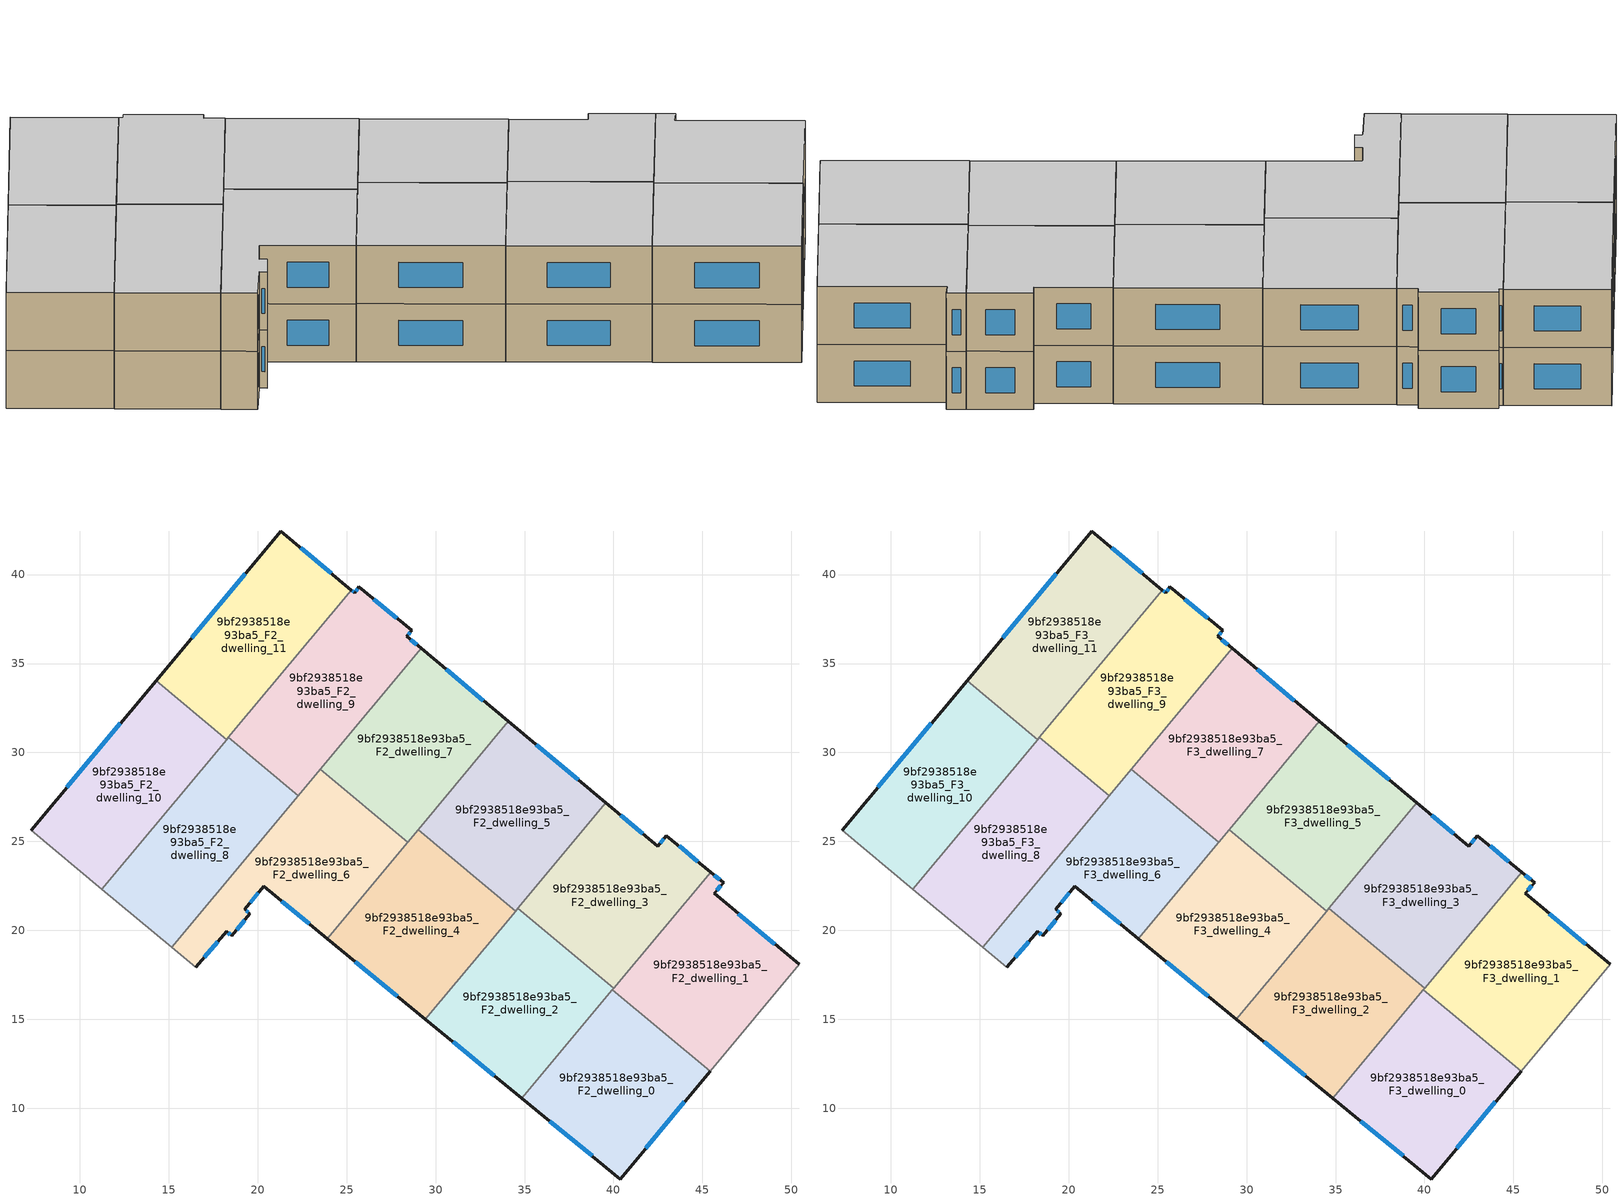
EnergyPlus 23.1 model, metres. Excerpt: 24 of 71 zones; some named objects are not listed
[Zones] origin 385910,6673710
9bf2938518e93ba5_F2_dwelling_0
 floor to 9bf2938518e93ba5_F1_dwelling_0 (EU_floor_Construction): 45.43,12.08 40.38,6.02 34.85,10.56 39.94,16.66 z6
 wall outside (EU_wall_Construction): 34.85,10.56 40.38,6.02 45.43,12.08 z6:9
 wall to 9bf2938518e93ba5_F2_dwelling_1 (EU_wall_Construction): 45.43,12.08 39.94,16.66 z6:9
 wall to 9bf2938518e93ba5_F2_dwelling_2 (EU_wall_Construction): 39.94,16.66 34.85,10.56 z6:9
 window (EU_Window_Construction): 41.82,7.75 43.99,10.35 / 36.43,9.26 38.8,7.32 z6.86:8.14
9bf2938518e93ba5_F2_dwelling_1
 floor to 9bf2938518e93ba5_F1_dwelling_1 (EU_floor_Construction): 46.2,22.67 45.66,22.08 50.44,18.08 45.43,12.08 39.94,16.66 45.46,23.28 z6
 wall outside (EU_wall_Construction): 50.44,18.08 45.66,22.08 46.2,22.67 45.46,23.28 z6:9
 wall adiabatic (EU_wall_Construction): 45.43,12.08 50.44,18.08 z6:9
 wall to 9bf2938518e93ba5_F2_dwelling_3 (EU_wall_Construction): 45.46,23.28 40.01,16.74 z6:9
 wall to 9bf2938518e93ba5_F2_dwelling_2 (EU_wall_Construction): 40.01,16.74 39.94,16.66 z6:9
 window (EU_Window_Construction): 45.99,22.85 45.67,23.11 / 45.81,22.25 46.04,22.5 / 49.07,19.22 47.03,20.94 z6.86:8.14
9bf2938518e93ba5_F2_dwelling_10
 floor to 9bf2938518e93ba5_F1_dwelling_10 (EU_floor_Construction): 18.26,30.73 11.24,22.32 7.27,25.63 14.28,34.04 z6
 wall outside (EU_wall_Construction): 14.28,34.04 7.27,25.63 z6:9
 wall to 9bf2938518e93ba5_F2_dwelling_11 (EU_wall_Construction): 18.26,30.73 14.28,34.04 z6:9
 wall adiabatic (EU_wall_Construction): 7.27,25.63 11.24,22.32 z6:9
 wall to 9bf2938518e93ba5_F2_dwelling_8 (EU_wall_Construction): 11.24,22.32 18.26,30.73 z6:9
 window (EU_Window_Construction): 12.28,31.64 9.27,28.04 z6.86:8.14
9bf2938518e93ba5_F2_dwelling_11
 floor to 9bf2938518e93ba5_F1_dwelling_11 (EU_floor_Construction): 25.27,39.13 18.26,30.73 14.28,34.04 21.29,42.45 z6
 wall outside (EU_wall_Construction): 25.27,39.13 21.29,42.45 14.28,34.04 z6:9
 wall to 9bf2938518e93ba5_F2_dwelling_9 (EU_wall_Construction): 18.35,30.84 25.27,39.13 z6:9
 wall to 9bf2938518e93ba5_F2_dwelling_8 (EU_wall_Construction): 18.26,30.73 18.35,30.84 z6:9
 window (EU_Window_Construction): 24.13,40.08 22.43,41.5 / 19.29,40.05 16.28,36.45 z6.86:8.14
9bf2938518e93ba5_F2_dwelling_2
 floor to 9bf2938518e93ba5_F1_dwelling_2 (EU_floor_Construction): 40.01,16.74 34.85,10.56 29.43,15.01 34.62,21.23 z6
 wall outside (EU_wall_Construction): 29.43,15.01 34.85,10.56 z6:9
 wall to 9bf2938518e93ba5_F2_dwelling_3 (EU_wall_Construction): 40.01,16.74 34.62,21.23 z6:9
 wall to 9bf2938518e93ba5_F2_dwelling_4 (EU_wall_Construction): 34.49,21.08 29.43,15.01 z6:9
 wall to 9bf2938518e93ba5_F2_dwelling_5 (EU_wall_Construction): 34.62,21.23 34.49,21.08 z6:9
 window (EU_Window_Construction): 30.98,13.74 33.3,11.83 z6.86:8.14
9bf2938518e93ba5_F2_dwelling_3
 floor to 9bf2938518e93ba5_F1_dwelling_3 (EU_floor_Construction): 42.97,25.33 45.46,23.28 40.01,16.74 34.62,21.23 39.58,27.17 42.48,24.74 z6
 wall outside (EU_wall_Construction): 45.46,23.28 42.97,25.33 42.48,24.74 39.58,27.17 z6:9
 wall to 9bf2938518e93ba5_F2_dwelling_5 (EU_wall_Construction): 39.58,27.17 34.62,21.23 z6:9
 window (EU_Window_Construction): 41.65,25.43 40.41,26.47 / 42.83,25.16 42.62,24.91 / 44.75,23.87 43.68,24.74 z6.86:8.14
9bf2938518e93ba5_F2_dwelling_4
 floor to 9bf2938518e93ba5_F1_dwelling_4 (EU_floor_Construction): 34.49,21.08 29.43,15.01 23.91,19.54 29.01,25.65 z6
 wall outside (EU_wall_Construction): 23.91,19.54 29.43,15.01 z6:9
 wall to 9bf2938518e93ba5_F2_dwelling_5 (EU_wall_Construction): 34.49,21.08 29.01,25.65 z6:9
 wall to 9bf2938518e93ba5_F2_dwelling_6 (EU_wall_Construction): 28.43,24.96 23.91,19.54 z6:9
 wall to 9bf2938518e93ba5_F2_dwelling_7 (EU_wall_Construction): 29.01,25.65 28.43,24.96 z6:9
 window (EU_Window_Construction): 25.49,18.24 27.85,16.3 z6.86:8.14
9bf2938518e93ba5_F2_dwelling_5
 floor to 9bf2938518e93ba5_F1_dwelling_5 (EU_floor_Construction): 39.58,27.17 34.49,21.08 29.01,25.65 34.1,31.75 z6
 wall outside (EU_wall_Construction): 39.58,27.17 34.1,31.75 z6:9
 wall to 9bf2938518e93ba5_F2_dwelling_7 (EU_wall_Construction): 34.1,31.75 29.01,25.65 z6:9
 window (EU_Window_Construction): 38.01,28.47 35.66,30.44 z6.86:8.14
9bf2938518e93ba5_F2_dwelling_6
 floor to 9bf2938518e93ba5_F1_dwelling_6 (EU_floor_Construction): 28.43,24.96 23.91,19.54 20.33,22.47 19.26,21.18 19.56,20.93 18.54,19.68 18.26,19.95 16.5,17.92 15.15,19.04 23.51,29.07 z6
 wall outside (EU_wall_Construction): 16.5,17.92 18.26,19.95 18.54,19.68 19.56,20.93 19.26,21.18 20.33,22.47 23.91,19.54 z6:9
 wall adiabatic (EU_wall_Construction): 15.15,19.04 16.5,17.92 z6:9
 wall to 9bf2938518e93ba5_F2_dwelling_7 (EU_wall_Construction): 28.43,24.96 23.51,29.07 z6:9
 wall to 9bf2938518e93ba5_F2_dwelling_8 (EU_wall_Construction): 22.27,27.57 15.15,19.04 z6:9
 wall to 9bf2938518e93ba5_F2_dwelling_9 (EU_wall_Construction): 23.51,29.07 22.27,27.57 z6:9
 window (EU_Window_Construction): 19.47,21.01 19.35,21.11 / 18.83,20.04 19.27,20.58 / 18.34,19.87 18.46,19.76 / 17,18.5 17.75,19.37 / 21.35,21.63 22.89,20.38 / 19.57,21.55 20.03,22.11 z6.86:8.14
9bf2938518e93ba5_F2_dwelling_7
 floor to 9bf2938518e93ba5_F1_dwelling_7 (EU_floor_Construction): 34.1,31.75 28.43,24.96 23.51,29.07 29.18,35.86 z6
 wall outside (EU_wall_Construction): 34.1,31.75 29.18,35.86 z6:9
 wall to 9bf2938518e93ba5_F2_dwelling_9 (EU_wall_Construction): 29.18,35.86 23.51,29.07 z6:9
 window (EU_Window_Construction): 32.69,32.92 30.58,34.68 z6.86:8.14
9bf2938518e93ba5_F2_dwelling_8
 floor to 9bf2938518e93ba5_F1_dwelling_8 (EU_floor_Construction): 22.27,27.57 15.15,19.04 11.24,22.32 18.35,30.84 z6
 wall to 9bf2938518e93ba5_F2_dwelling_9 (EU_wall_Construction): 22.27,27.57 18.35,30.84 z6:9
 wall adiabatic (EU_wall_Construction): 11.24,22.32 15.15,19.04 z6:9
9bf2938518e93ba5_F2_dwelling_9
 floor to 9bf2938518e93ba5_F1_dwelling_9 (EU_floor_Construction): 28.67,36.86 28.38,36.52 29.18,35.86 22.27,27.57 18.35,30.84 25.27,39.13 25.44,38.98 25.68,39.3 z6
 wall outside (EU_wall_Construction): 29.18,35.86 28.38,36.52 28.67,36.86 25.68,39.3 25.44,38.98 25.27,39.13 z6:9
 window (EU_Window_Construction): 28.95,36.05 28.61,36.33 / 25.39,39.02 25.32,39.09 / 25.61,39.21 25.51,39.07 / 27.81,37.56 26.53,38.61 / 28.46,36.62 28.59,36.76 z6.86:8.14
9bf2938518e93ba5_F3_dwelling_0
 floor to 9bf2938518e93ba5_F2_dwelling_0 (EU_floor_Construction): 45.43,12.08 40.38,6.02 34.85,10.56 39.94,16.66 z9
 wall outside (EU_wall_Construction): 34.85,10.56 40.38,6.02 45.43,12.08 z9:12
 wall to 9bf2938518e93ba5_F3_dwelling_1 (EU_wall_Construction): 45.43,12.08 39.94,16.66 z9:12
 wall to 9bf2938518e93ba5_F3_dwelling_2 (EU_wall_Construction): 39.94,16.66 34.85,10.56 z9:12
 window (EU_Window_Construction): 41.82,7.75 43.99,10.35 / 36.43,9.26 38.8,7.32 z9.86:11.14
 ceiling to 9bf2938518e93ba5_F4_dwelling_0 (EU_floor_Construction): 40.38,6.02 45.43,12.08 39.94,16.66 34.85,10.56 z12
9bf2938518e93ba5_F3_dwelling_1
 floor to 9bf2938518e93ba5_F2_dwelling_1 (EU_floor_Construction): 46.2,22.67 45.66,22.08 50.44,18.08 45.43,12.08 39.94,16.66 45.46,23.28 z9
 wall outside (EU_wall_Construction): 50.44,18.08 45.66,22.08 46.2,22.67 45.46,23.28 z9:12
 wall adiabatic (EU_wall_Construction): 45.43,12.08 50.44,18.08 z9:12
 wall to 9bf2938518e93ba5_F3_dwelling_3 (EU_wall_Construction): 45.46,23.28 40.01,16.74 z9:12
 wall to 9bf2938518e93ba5_F3_dwelling_2 (EU_wall_Construction): 40.01,16.74 39.94,16.66 z9:12
 window (EU_Window_Construction): 45.99,22.85 45.67,23.11 / 45.81,22.25 46.04,22.5 / 49.07,19.22 47.03,20.94 z9.86:11.14
 ceiling to 9bf2938518e93ba5_F4_dwelling_1 (EU_floor_Construction): 45.43,12.08 50.44,18.08 45.66,22.08 46.2,22.67 45.46,23.28 39.94,16.66 z12
9bf2938518e93ba5_F3_dwelling_10
 floor to 9bf2938518e93ba5_F2_dwelling_10 (EU_floor_Construction): 18.26,30.73 11.24,22.32 7.27,25.63 14.28,34.04 z9
 wall outside (EU_wall_Construction): 14.28,34.04 7.27,25.63 z9:12
 wall to 9bf2938518e93ba5_F3_dwelling_11 (EU_wall_Construction): 18.26,30.73 14.28,34.04 z9:12
 wall adiabatic (EU_wall_Construction): 7.27,25.63 11.24,22.32 z9:12
 wall to 9bf2938518e93ba5_F3_dwelling_8 (EU_wall_Construction): 11.24,22.32 18.26,30.73 z9:12
 window (EU_Window_Construction): 12.28,31.64 9.27,28.04 z9.86:11.14
 ceiling to 9bf2938518e93ba5_F4_dwelling_10 (EU_floor_Construction): 11.24,22.32 18.26,30.73 14.28,34.04 7.27,25.63 z12
9bf2938518e93ba5_F3_dwelling_11
 floor to 9bf2938518e93ba5_F2_dwelling_11 (EU_floor_Construction): 25.27,39.13 18.26,30.73 14.28,34.04 21.29,42.45 z9
 wall outside (EU_wall_Construction): 25.27,39.13 21.29,42.45 14.28,34.04 z9:12
 wall to 9bf2938518e93ba5_F3_dwelling_9 (EU_wall_Construction): 18.35,30.84 25.27,39.13 z9:12
 wall to 9bf2938518e93ba5_F3_dwelling_8 (EU_wall_Construction): 18.26,30.73 18.35,30.84 z9:12
 window (EU_Window_Construction): 24.13,40.08 22.43,41.5 / 19.29,40.05 16.28,36.45 z9.86:11.14
 ceiling to 9bf2938518e93ba5_F4_dwelling_11 (EU_floor_Construction): 18.26,30.73 25.27,39.13 21.29,42.45 14.28,34.04 z12
9bf2938518e93ba5_F3_dwelling_2
 floor to 9bf2938518e93ba5_F2_dwelling_2 (EU_floor_Construction): 40.01,16.74 34.85,10.56 29.43,15.01 34.62,21.23 z9
 wall outside (EU_wall_Construction): 29.43,15.01 34.85,10.56 z9:12
 wall to 9bf2938518e93ba5_F3_dwelling_3 (EU_wall_Construction): 40.01,16.74 34.62,21.23 z9:12
 wall to 9bf2938518e93ba5_F3_dwelling_4 (EU_wall_Construction): 34.49,21.08 29.43,15.01 z9:12
 wall to 9bf2938518e93ba5_F3_dwelling_5 (EU_wall_Construction): 34.62,21.23 34.49,21.08 z9:12
 window (EU_Window_Construction): 30.98,13.74 33.3,11.83 z9.86:11.14
 ceiling to 9bf2938518e93ba5_F4_dwelling_2 (EU_floor_Construction): 34.85,10.56 40.01,16.74 34.62,21.23 29.43,15.01 z12
9bf2938518e93ba5_F3_dwelling_3
 floor to 9bf2938518e93ba5_F2_dwelling_3 (EU_floor_Construction): 42.97,25.33 45.46,23.28 40.01,16.74 34.62,21.23 39.58,27.17 42.48,24.74 z9
 wall outside (EU_wall_Construction): 45.46,23.28 42.97,25.33 42.48,24.74 39.58,27.17 z9:12
 wall to 9bf2938518e93ba5_F3_dwelling_5 (EU_wall_Construction): 39.58,27.17 34.62,21.23 z9:12
 window (EU_Window_Construction): 41.65,25.43 40.41,26.47 / 42.83,25.16 42.62,24.91 / 44.75,23.87 43.68,24.74 z9.86:11.14
 ceiling to 9bf2938518e93ba5_F4_dwelling_3 (EU_floor_Construction): 40.01,16.74 45.46,23.28 42.97,25.33 42.48,24.74 39.58,27.17 34.62,21.23 z12
9bf2938518e93ba5_F3_dwelling_4
 floor to 9bf2938518e93ba5_F2_dwelling_4 (EU_floor_Construction): 34.49,21.08 29.43,15.01 23.91,19.54 29.01,25.65 z9
 wall outside (EU_wall_Construction): 23.91,19.54 29.43,15.01 z9:12
 wall to 9bf2938518e93ba5_F3_dwelling_5 (EU_wall_Construction): 34.49,21.08 29.01,25.65 z9:12
 wall to 9bf2938518e93ba5_F3_dwelling_6 (EU_wall_Construction): 28.43,24.96 23.91,19.54 z9:12
 wall to 9bf2938518e93ba5_F3_dwelling_7 (EU_wall_Construction): 29.01,25.65 28.43,24.96 z9:12
 window (EU_Window_Construction): 25.49,18.24 27.85,16.3 z9.86:11.14
 ceiling to 9bf2938518e93ba5_F4_dwelling_4 (EU_floor_Construction): 29.43,15.01 34.49,21.08 29.01,25.65 23.91,19.54 z12
9bf2938518e93ba5_F3_dwelling_5
 floor to 9bf2938518e93ba5_F2_dwelling_5 (EU_floor_Construction): 39.58,27.17 34.49,21.08 29.01,25.65 34.1,31.75 z9
 wall outside (EU_wall_Construction): 39.58,27.17 34.1,31.75 z9:12
 wall to 9bf2938518e93ba5_F3_dwelling_7 (EU_wall_Construction): 34.1,31.75 29.01,25.65 z9:12
 window (EU_Window_Construction): 38.01,28.47 35.66,30.44 z9.86:11.14
 ceiling to 9bf2938518e93ba5_F4_dwelling_5 (EU_floor_Construction): 34.49,21.08 39.58,27.17 34.1,31.75 29.01,25.65 z12
9bf2938518e93ba5_F3_dwelling_6
 floor to 9bf2938518e93ba5_F2_dwelling_6 (EU_floor_Construction): 28.43,24.96 23.91,19.54 20.33,22.47 19.26,21.18 19.56,20.93 18.54,19.68 18.26,19.95 16.5,17.92 15.15,19.04 23.51,29.07 z9
 wall outside (EU_wall_Construction): 16.5,17.92 18.26,19.95 18.54,19.68 19.56,20.93 19.26,21.18 20.33,22.47 23.91,19.54 z9:12
 wall adiabatic (EU_wall_Construction): 15.15,19.04 16.5,17.92 z9:12
 wall to 9bf2938518e93ba5_F3_dwelling_7 (EU_wall_Construction): 28.43,24.96 23.51,29.07 z9:12
 wall to 9bf2938518e93ba5_F3_dwelling_8 (EU_wall_Construction): 22.27,27.57 15.15,19.04 z9:12
 wall to 9bf2938518e93ba5_F3_dwelling_9 (EU_wall_Construction): 23.51,29.07 22.27,27.57 z9:12
 window (EU_Window_Construction): 19.47,21.01 19.35,21.11 / 18.83,20.04 19.27,20.58 / 18.34,19.87 18.46,19.76 / 17,18.5 17.75,19.37 / 21.35,21.63 22.89,20.38 / 19.57,21.55 20.03,22.11 z9.86:11.14
 ceiling to 9bf2938518e93ba5_F4_dwelling_6 (EU_floor_Construction): 23.91,19.54 28.43,24.96 23.51,29.07 15.15,19.04 16.5,17.92 18.26,19.95 18.54,19.68 19.56,20.93 19.26,21.18 20.33,22.47 z12
9bf2938518e93ba5_F3_dwelling_7
 floor to 9bf2938518e93ba5_F2_dwelling_7 (EU_floor_Construction): 34.1,31.75 28.43,24.96 23.51,29.07 29.18,35.86 z9
 wall outside (EU_wall_Construction): 34.1,31.75 29.18,35.86 z9:12
 wall to 9bf2938518e93ba5_F3_dwelling_9 (EU_wall_Construction): 29.18,35.86 23.51,29.07 z9:12
 window (EU_Window_Construction): 32.69,32.92 30.58,34.68 z9.86:11.14
 ceiling to 9bf2938518e93ba5_F4_dwelling_7 (EU_floor_Construction): 28.43,24.96 34.1,31.75 29.18,35.86 23.51,29.07 z12
9bf2938518e93ba5_F3_dwelling_8
 floor to 9bf2938518e93ba5_F2_dwelling_8 (EU_floor_Construction): 22.27,27.57 15.15,19.04 11.24,22.32 18.35,30.84 z9
 wall to 9bf2938518e93ba5_F3_dwelling_9 (EU_wall_Construction): 22.27,27.57 18.35,30.84 z9:12
 wall adiabatic (EU_wall_Construction): 11.24,22.32 15.15,19.04 z9:12
 ceiling to 9bf2938518e93ba5_F4_dwelling_8 (EU_floor_Construction): 15.15,19.04 22.27,27.57 18.35,30.84 11.24,22.32 z12
9bf2938518e93ba5_F3_dwelling_9
 floor to 9bf2938518e93ba5_F2_dwelling_9 (EU_floor_Construction): 28.67,36.86 28.38,36.52 29.18,35.86 22.27,27.57 18.35,30.84 25.27,39.13 25.44,38.98 25.68,39.3 z9
 wall outside (EU_wall_Construction): 29.18,35.86 28.38,36.52 28.67,36.86 25.68,39.3 25.44,38.98 25.27,39.13 z9:12
 window (EU_Window_Construction): 28.95,36.05 28.61,36.33 / 25.39,39.02 25.32,39.09 / 25.61,39.21 25.51,39.07 / 27.81,37.56 26.53,38.61 / 28.46,36.62 28.59,36.76 z9.86:11.14
 ceiling to 9bf2938518e93ba5_F4_dwelling_9 (EU_floor_Construction): 22.27,27.57 29.18,35.86 28.38,36.52 28.67,36.86 25.68,39.3 25.44,38.98 25.27,39.13 18.35,30.84 z12
[Building]
EU S2 Campaign: North Axis=0; Terrain=City; Solar Distribution=FullExterior
[Site:Location]
Helsinki-Vantaa.AP: Latitude=60.317; Longitude=24.963; Time Zone=2; Elevation=54.6
[SizingPeriod:WeatherFileDays]
AnnualSizingPeriod: Begin Month=1; Begin Day of Month=1; End Month=12; End Day of Month=31; Day of Week for Start Day=Monday; Use Weather File Daylight Saving Period=No; Use Weather File Rain and Snow Indicators=No
[MATERIAL]
EU_InternalMass_Material: Roughness=MediumRough; Thickness=0.1; Conductivity=1; Density=1800; Specific Heat=900; Thermal Absorptance=0.9; Solar Absorptance=0.7; Visible Absorptance=0.7
[MATERIAL:NOMASS] Roughness=MediumRough; Thermal Absorptance=0.9; Solar Absorptance=0.7; Visible Absorptance=0.7
Name | Thermal Resistance
EU_wall_NoMass | 1.10183
EU_floor_NoMass | 1.70606
[WINDOWMATERIAL:SIMPLEGLAZINGSYSTEM]
EU_Window_SimpleGlazing: UFactor=3.11035; Solar Heat Gain Coefficient=0.8; Visible Transmittance=0.8
[CONSTRUCTION]
EU_wall_Construction: EU_wall_NoMass
EU_floor_Construction: EU_floor_NoMass
EU_Window_Construction: EU_Window_SimpleGlazing
EU_InternalMass_Construction: EU_InternalMass_Material
[ZONE] Type=1; Multiplier=1; Ceiling Height=autocalculate; Floor Area=autocalculate; Part of Total Floor Area=Yes
Name | Volume
9bf2938518e93ba5_F2_dwelling_0; 9bf2938518e93ba5_F3_dwelling_0; 9bf2938518e93ba5_F2_dwelling_1; 9bf2938518e93ba5_F3_dwelling_1 | 169.986
9bf2938518e93ba5_F2_dwelling_10; 9bf2938518e93ba5_F3_dwelling_10; 9bf2938518e93ba5_F2_dwelling_2; 9bf2938518e93ba5_F3_dwelling_2 | 169.98
9bf2938518e93ba5_F2_dwelling_11; 9bf2938518e93ba5_F3_dwelling_11 | 169.998
9bf2938518e93ba5_F2_dwelling_3; 9bf2938518e93ba5_F3_dwelling_3; 9bf2938518e93ba5_F2_dwelling_9; 9bf2938518e93ba5_F3_dwelling_9 | 169.978
9bf2938518e93ba5_F2_dwelling_4; 9bf2938518e93ba5_F3_dwelling_4; 9bf2938518e93ba5_F2_dwelling_5; 9bf2938518e93ba5_F3_dwelling_5 | 169.981
9bf2938518e93ba5_F2_dwelling_6; 9bf2938518e93ba5_F3_dwelling_6 | 169.965
9bf2938518e93ba5_F2_dwelling_7; 9bf2938518e93ba5_F3_dwelling_7 | 169.984
9bf2938518e93ba5_F2_dwelling_8; 9bf2938518e93ba5_F3_dwelling_8 | 169.972
[INTERNALMASS] Construction=EU_InternalMass_Construction
Name | Zone or ZoneList | Surface Area
9bf2938518e93ba5_F2_dwelling_0_EU_InternalMass | 9bf2938518e93ba5_F2_dwelling_0 | 56.6621
9bf2938518e93ba5_F2_dwelling_1_EU_InternalMass | 9bf2938518e93ba5_F2_dwelling_1 | 56.6617
9bf2938518e93ba5_F2_dwelling_2_EU_InternalMass | 9bf2938518e93ba5_F2_dwelling_2 | 56.66
9bf2938518e93ba5_F2_dwelling_3_EU_InternalMass | 9bf2938518e93ba5_F2_dwelling_3 | 56.6594
9bf2938518e93ba5_F2_dwelling_4_EU_InternalMass | 9bf2938518e93ba5_F2_dwelling_4 | 56.6603
9bf2938518e93ba5_F2_dwelling_5_EU_InternalMass | 9bf2938518e93ba5_F2_dwelling_5 | 56.6604
9bf2938518e93ba5_F2_dwelling_6_EU_InternalMass | 9bf2938518e93ba5_F2_dwelling_6 | 56.6552
9bf2938518e93ba5_F2_dwelling_7_EU_InternalMass | 9bf2938518e93ba5_F2_dwelling_7 | 56.6615
9bf2938518e93ba5_F2_dwelling_8_EU_InternalMass | 9bf2938518e93ba5_F2_dwelling_8 | 56.6574
9bf2938518e93ba5_F2_dwelling_9_EU_InternalMass | 9bf2938518e93ba5_F2_dwelling_9 | 56.6593
9bf2938518e93ba5_F2_dwelling_10_EU_InternalMass | 9bf2938518e93ba5_F2_dwelling_10 | 56.66
9bf2938518e93ba5_F2_dwelling_11_EU_InternalMass | 9bf2938518e93ba5_F2_dwelling_11 | 56.6662
9bf2938518e93ba5_F3_dwelling_0_EU_InternalMass | 9bf2938518e93ba5_F3_dwelling_0 | 56.6621
9bf2938518e93ba5_F3_dwelling_1_EU_InternalMass | 9bf2938518e93ba5_F3_dwelling_1 | 56.6617
9bf2938518e93ba5_F3_dwelling_2_EU_InternalMass | 9bf2938518e93ba5_F3_dwelling_2 | 56.66
9bf2938518e93ba5_F3_dwelling_3_EU_InternalMass | 9bf2938518e93ba5_F3_dwelling_3 | 56.6594
9bf2938518e93ba5_F3_dwelling_4_EU_InternalMass | 9bf2938518e93ba5_F3_dwelling_4 | 56.6603
9bf2938518e93ba5_F3_dwelling_5_EU_InternalMass | 9bf2938518e93ba5_F3_dwelling_5 | 56.6604
9bf2938518e93ba5_F3_dwelling_6_EU_InternalMass | 9bf2938518e93ba5_F3_dwelling_6 | 56.6552
9bf2938518e93ba5_F3_dwelling_7_EU_InternalMass | 9bf2938518e93ba5_F3_dwelling_7 | 56.6615
9bf2938518e93ba5_F3_dwelling_8_EU_InternalMass | 9bf2938518e93ba5_F3_dwelling_8 | 56.6574
9bf2938518e93ba5_F3_dwelling_9_EU_InternalMass | 9bf2938518e93ba5_F3_dwelling_9 | 56.6593
9bf2938518e93ba5_F3_dwelling_10_EU_InternalMass | 9bf2938518e93ba5_F3_dwelling_10 | 56.66
9bf2938518e93ba5_F3_dwelling_11_EU_InternalMass | 9bf2938518e93ba5_F3_dwelling_11 | 56.6662
[OTHEREQUIPMENT] Fuel Type=Electricity; Design Level Calculation Method=Watts/Area; Power per Zone Floor Area=1; Fraction Latent=0; Fraction Radiant=0; Fraction Lost=0; Carbon Dioxide Generation Rate=0; EndUse Subcategory=EU_Step8_InternalGains
Name | Zone or ZoneList or Space or SpaceList | Schedule
EU_Step8_InternalGain_9bf2938518e93ba5_F2_dwelling_0_f000 | 9bf2938518e93ba5_F2_dwelling_0 | EU_Step8_GainSchedule_9bf2938518e93ba5_F2_dwelling_0_f000
EU_Step8_InternalGain_9bf2938518e93ba5_F2_dwelling_1_f000 | 9bf2938518e93ba5_F2_dwelling_1 | EU_Step8_GainSchedule_9bf2938518e93ba5_F2_dwelling_1_f000
EU_Step8_InternalGain_9bf2938518e93ba5_F2_dwelling_2_f000 | 9bf2938518e93ba5_F2_dwelling_2 | EU_Step8_GainSchedule_9bf2938518e93ba5_F2_dwelling_2_f000
EU_Step8_InternalGain_9bf2938518e93ba5_F2_dwelling_3_f000 | 9bf2938518e93ba5_F2_dwelling_3 | EU_Step8_GainSchedule_9bf2938518e93ba5_F2_dwelling_3_f000
EU_Step8_InternalGain_9bf2938518e93ba5_F2_dwelling_4_f000 | 9bf2938518e93ba5_F2_dwelling_4 | EU_Step8_GainSchedule_9bf2938518e93ba5_F2_dwelling_4_f000
EU_Step8_InternalGain_9bf2938518e93ba5_F2_dwelling_5_f000 | 9bf2938518e93ba5_F2_dwelling_5 | EU_Step8_GainSchedule_9bf2938518e93ba5_F2_dwelling_5_f000
EU_Step8_InternalGain_9bf2938518e93ba5_F2_dwelling_6_f000 | 9bf2938518e93ba5_F2_dwelling_6 | EU_Step8_GainSchedule_9bf2938518e93ba5_F2_dwelling_6_f000
EU_Step8_InternalGain_9bf2938518e93ba5_F2_dwelling_7_f000 | 9bf2938518e93ba5_F2_dwelling_7 | EU_Step8_GainSchedule_9bf2938518e93ba5_F2_dwelling_7_f000
EU_Step8_InternalGain_9bf2938518e93ba5_F2_dwelling_8_f000 | 9bf2938518e93ba5_F2_dwelling_8 | EU_Step8_GainSchedule_9bf2938518e93ba5_F2_dwelling_8_f000
EU_Step8_InternalGain_9bf2938518e93ba5_F2_dwelling_9_f000 | 9bf2938518e93ba5_F2_dwelling_9 | EU_Step8_GainSchedule_9bf2938518e93ba5_F2_dwelling_9_f000
EU_Step8_InternalGain_9bf2938518e93ba5_F2_dwelling_10_f000 | 9bf2938518e93ba5_F2_dwelling_10 | EU_Step8_GainSchedule_9bf2938518e93ba5_F2_dwelling_10_f000
EU_Step8_InternalGain_9bf2938518e93ba5_F2_dwelling_11_f000 | 9bf2938518e93ba5_F2_dwelling_11 | EU_Step8_GainSchedule_9bf2938518e93ba5_F2_dwelling_11_f000
EU_Step8_InternalGain_9bf2938518e93ba5_F3_dwelling_0_f000 | 9bf2938518e93ba5_F3_dwelling_0 | EU_Step8_GainSchedule_9bf2938518e93ba5_F3_dwelling_0_f000
EU_Step8_InternalGain_9bf2938518e93ba5_F3_dwelling_1_f000 | 9bf2938518e93ba5_F3_dwelling_1 | EU_Step8_GainSchedule_9bf2938518e93ba5_F3_dwelling_1_f000
EU_Step8_InternalGain_9bf2938518e93ba5_F3_dwelling_2_f000 | 9bf2938518e93ba5_F3_dwelling_2 | EU_Step8_GainSchedule_9bf2938518e93ba5_F3_dwelling_2_f000
EU_Step8_InternalGain_9bf2938518e93ba5_F3_dwelling_3_f000 | 9bf2938518e93ba5_F3_dwelling_3 | EU_Step8_GainSchedule_9bf2938518e93ba5_F3_dwelling_3_f000
EU_Step8_InternalGain_9bf2938518e93ba5_F3_dwelling_4_f000 | 9bf2938518e93ba5_F3_dwelling_4 | EU_Step8_GainSchedule_9bf2938518e93ba5_F3_dwelling_4_f000
EU_Step8_InternalGain_9bf2938518e93ba5_F3_dwelling_5_f000 | 9bf2938518e93ba5_F3_dwelling_5 | EU_Step8_GainSchedule_9bf2938518e93ba5_F3_dwelling_5_f000
EU_Step8_InternalGain_9bf2938518e93ba5_F3_dwelling_6_f000 | 9bf2938518e93ba5_F3_dwelling_6 | EU_Step8_GainSchedule_9bf2938518e93ba5_F3_dwelling_6_f000
EU_Step8_InternalGain_9bf2938518e93ba5_F3_dwelling_7_f000 | 9bf2938518e93ba5_F3_dwelling_7 | EU_Step8_GainSchedule_9bf2938518e93ba5_F3_dwelling_7_f000
EU_Step8_InternalGain_9bf2938518e93ba5_F3_dwelling_8_f000 | 9bf2938518e93ba5_F3_dwelling_8 | EU_Step8_GainSchedule_9bf2938518e93ba5_F3_dwelling_8_f000
EU_Step8_InternalGain_9bf2938518e93ba5_F3_dwelling_9_f000 | 9bf2938518e93ba5_F3_dwelling_9 | EU_Step8_GainSchedule_9bf2938518e93ba5_F3_dwelling_9_f000
EU_Step8_InternalGain_9bf2938518e93ba5_F3_dwelling_10_f000 | 9bf2938518e93ba5_F3_dwelling_10 | EU_Step8_GainSchedule_9bf2938518e93ba5_F3_dwelling_10_f000
EU_Step8_InternalGain_9bf2938518e93ba5_F3_dwelling_11_f000 | 9bf2938518e93ba5_F3_dwelling_11 | EU_Step8_GainSchedule_9bf2938518e93ba5_F3_dwelling_11_f000
[ZONEVENTILATION:DESIGNFLOWRATE] Schedule=EU_AlwaysOn; Design Flow Rate Calculation Method=AirChanges/Hour; Air Changes per Hour=0.756316; Ventilation Type=Natural; Fan Pressure Rise=0; Fan Total Efficiency=1; Constant Term Coefficient=1; Temperature Term Coefficient=0; Velocity Term Coefficient=0; Velocity Squared Term Coefficient=0; Minimum Indoor Temperature=-100; Maximum Indoor Temperature=100; Delta Temperature=-100; Minimum Outdoor Temperature=-100; Maximum Outdoor Temperature=100; Maximum Wind Speed=40
Name | Zone or ZoneList or Space or SpaceList
EU_ConstantAir_9bf2938518e93ba5_F2_dwelling_0 | 9bf2938518e93ba5_F2_dwelling_0
EU_ConstantAir_9bf2938518e93ba5_F2_dwelling_1 | 9bf2938518e93ba5_F2_dwelling_1
EU_ConstantAir_9bf2938518e93ba5_F2_dwelling_2 | 9bf2938518e93ba5_F2_dwelling_2
EU_ConstantAir_9bf2938518e93ba5_F2_dwelling_3 | 9bf2938518e93ba5_F2_dwelling_3
EU_ConstantAir_9bf2938518e93ba5_F2_dwelling_4 | 9bf2938518e93ba5_F2_dwelling_4
EU_ConstantAir_9bf2938518e93ba5_F2_dwelling_5 | 9bf2938518e93ba5_F2_dwelling_5
EU_ConstantAir_9bf2938518e93ba5_F2_dwelling_6 | 9bf2938518e93ba5_F2_dwelling_6
EU_ConstantAir_9bf2938518e93ba5_F2_dwelling_7 | 9bf2938518e93ba5_F2_dwelling_7
EU_ConstantAir_9bf2938518e93ba5_F2_dwelling_8 | 9bf2938518e93ba5_F2_dwelling_8
EU_ConstantAir_9bf2938518e93ba5_F2_dwelling_9 | 9bf2938518e93ba5_F2_dwelling_9
EU_ConstantAir_9bf2938518e93ba5_F2_dwelling_10 | 9bf2938518e93ba5_F2_dwelling_10
EU_ConstantAir_9bf2938518e93ba5_F2_dwelling_11 | 9bf2938518e93ba5_F2_dwelling_11
EU_ConstantAir_9bf2938518e93ba5_F3_dwelling_0 | 9bf2938518e93ba5_F3_dwelling_0
EU_ConstantAir_9bf2938518e93ba5_F3_dwelling_1 | 9bf2938518e93ba5_F3_dwelling_1
EU_ConstantAir_9bf2938518e93ba5_F3_dwelling_2 | 9bf2938518e93ba5_F3_dwelling_2
EU_ConstantAir_9bf2938518e93ba5_F3_dwelling_3 | 9bf2938518e93ba5_F3_dwelling_3
EU_ConstantAir_9bf2938518e93ba5_F3_dwelling_4 | 9bf2938518e93ba5_F3_dwelling_4
EU_ConstantAir_9bf2938518e93ba5_F3_dwelling_5 | 9bf2938518e93ba5_F3_dwelling_5
EU_ConstantAir_9bf2938518e93ba5_F3_dwelling_6 | 9bf2938518e93ba5_F3_dwelling_6
EU_ConstantAir_9bf2938518e93ba5_F3_dwelling_7 | 9bf2938518e93ba5_F3_dwelling_7
EU_ConstantAir_9bf2938518e93ba5_F3_dwelling_8 | 9bf2938518e93ba5_F3_dwelling_8
EU_ConstantAir_9bf2938518e93ba5_F3_dwelling_9 | 9bf2938518e93ba5_F3_dwelling_9
EU_ConstantAir_9bf2938518e93ba5_F3_dwelling_10 | 9bf2938518e93ba5_F3_dwelling_10
EU_ConstantAir_9bf2938518e93ba5_F3_dwelling_11 | 9bf2938518e93ba5_F3_dwelling_11
[HVACTEMPLATE:ZONE:IDEALLOADSAIRSYSTEM] System Availability Schedule=EU_AlwaysOn; Maximum Heating Supply Air Temperature=50; Minimum Cooling Supply Air Temperature=13; Maximum Heating Supply Air Humidity Ratio=0.0156; Minimum Cooling Supply Air Humidity Ratio=0.0077; Heating Limit=NoLimit; Cooling Limit=NoLimit; Heating Availability Schedule=EU_AlwaysOn; Cooling Availability Schedule=EU_CoolingOff; Dehumidification Control Type=ConstantSensibleHeatRatio; Cooling Sensible Heat Ratio=0.7; Dehumidification Setpoint=60; Humidification Control Type=None; Humidification Setpoint=30; Outdoor Air Method=None; Outdoor Air Flow Rate per Person=0.00944; Outdoor Air Flow Rate per Zone Floor Area=0; Outdoor Air Flow Rate per Zone=0; Demand Controlled Ventilation Type=None; Outdoor Air Economizer Type=NoEconomizer; Heat Recovery Type=None; Sensible Heat Recovery Effectiveness=0.7; Latent Heat Recovery Effectiveness=0.65
Name | Template Thermostat
9bf2938518e93ba5_F2_dwelling_0 | EU_HeatOnly_9bf2938518e93ba5_F2_dwelling_0
9bf2938518e93ba5_F2_dwelling_1 | EU_HeatOnly_9bf2938518e93ba5_F2_dwelling_1
9bf2938518e93ba5_F2_dwelling_2 | EU_HeatOnly_9bf2938518e93ba5_F2_dwelling_2
9bf2938518e93ba5_F2_dwelling_3 | EU_HeatOnly_9bf2938518e93ba5_F2_dwelling_3
9bf2938518e93ba5_F2_dwelling_4 | EU_HeatOnly_9bf2938518e93ba5_F2_dwelling_4
9bf2938518e93ba5_F2_dwelling_5 | EU_HeatOnly_9bf2938518e93ba5_F2_dwelling_5
9bf2938518e93ba5_F2_dwelling_6 | EU_HeatOnly_9bf2938518e93ba5_F2_dwelling_6
9bf2938518e93ba5_F2_dwelling_7 | EU_HeatOnly_9bf2938518e93ba5_F2_dwelling_7
9bf2938518e93ba5_F2_dwelling_8 | EU_HeatOnly_9bf2938518e93ba5_F2_dwelling_8
9bf2938518e93ba5_F2_dwelling_9 | EU_HeatOnly_9bf2938518e93ba5_F2_dwelling_9
9bf2938518e93ba5_F2_dwelling_10 | EU_HeatOnly_9bf2938518e93ba5_F2_dwelling_10
9bf2938518e93ba5_F2_dwelling_11 | EU_HeatOnly_9bf2938518e93ba5_F2_dwelling_11
9bf2938518e93ba5_F3_dwelling_0 | EU_HeatOnly_9bf2938518e93ba5_F3_dwelling_0
9bf2938518e93ba5_F3_dwelling_1 | EU_HeatOnly_9bf2938518e93ba5_F3_dwelling_1
9bf2938518e93ba5_F3_dwelling_2 | EU_HeatOnly_9bf2938518e93ba5_F3_dwelling_2
9bf2938518e93ba5_F3_dwelling_3 | EU_HeatOnly_9bf2938518e93ba5_F3_dwelling_3
9bf2938518e93ba5_F3_dwelling_4 | EU_HeatOnly_9bf2938518e93ba5_F3_dwelling_4
9bf2938518e93ba5_F3_dwelling_5 | EU_HeatOnly_9bf2938518e93ba5_F3_dwelling_5
9bf2938518e93ba5_F3_dwelling_6 | EU_HeatOnly_9bf2938518e93ba5_F3_dwelling_6
9bf2938518e93ba5_F3_dwelling_7 | EU_HeatOnly_9bf2938518e93ba5_F3_dwelling_7
9bf2938518e93ba5_F3_dwelling_8 | EU_HeatOnly_9bf2938518e93ba5_F3_dwelling_8
9bf2938518e93ba5_F3_dwelling_9 | EU_HeatOnly_9bf2938518e93ba5_F3_dwelling_9
9bf2938518e93ba5_F3_dwelling_10 | EU_HeatOnly_9bf2938518e93ba5_F3_dwelling_10
9bf2938518e93ba5_F3_dwelling_11 | EU_HeatOnly_9bf2938518e93ba5_F3_dwelling_11
[SIZING:ZONE] Zone Cooling Design Supply Air Temperature Input Method=SupplyAirTemperature; Zone Cooling Design Supply Air Temperature=13; Zone Heating Design Supply Air Temperature Input Method=SupplyAirTemperature; Zone Heating Design Supply Air Temperature=50; Zone Cooling Design Supply Air Humidity Ratio=0.008; Zone Heating Design Supply Air Humidity Ratio=0.008; Cooling Design Air Flow Method=DesignDay; Cooling Design Air Flow Rate=0; Cooling Minimum Air Flow per Zone Floor Area=0.000762; Cooling Minimum Air Flow=0; Cooling Minimum Air Flow Fraction=0.2; Heating Design Air Flow Method=DesignDay; Heating Design Air Flow Rate=0; Heating Maximum Air Flow per Zone Floor Area=0.002032; Heating Maximum Air Flow=0.141576; Heating Maximum Air Flow Fraction=0.3; Account for Dedicated Outdoor Air System=No; Dedicated Outdoor Air System Control Strategy=NeutralSupplyAir; Dedicated Outdoor Air Low Setpoint Temperature for Design=autosize; Dedicated Outdoor Air High Setpoint Temperature for Design=autosize; Zone Load Sizing Method=Sensible Load Only No Latent Load; Zone Latent Cooling Design Supply Air Humidity Ratio Input Method=HumidityRatioDifference; Zone Cooling Design Supply Air Humidity Ratio Difference=0.005; Zone Latent Heating Design Supply Air Humidity Ratio Input Method=HumidityRatioDifference; Zone Humidification Design Supply Air Humidity Ratio Difference=0.005
9bf2938518e93ba5_F2_dwelling_0; 9bf2938518e93ba5_F2_dwelling_1; 9bf2938518e93ba5_F2_dwelling_2; 9bf2938518e93ba5_F2_dwelling_3; 9bf2938518e93ba5_F2_dwelling_4; 9bf2938518e93ba5_F2_dwelling_5; 9bf2938518e93ba5_F2_dwelling_6; 9bf2938518e93ba5_F2_dwelling_7; 9bf2938518e93ba5_F2_dwelling_8; 9bf2938518e93ba5_F2_dwelling_9; 9bf2938518e93ba5_F2_dwelling_10; 9bf2938518e93ba5_F2_dwelling_11; 9bf2938518e93ba5_F3_dwelling_0; 9bf2938518e93ba5_F3_dwelling_1; 9bf2938518e93ba5_F3_dwelling_2; 9bf2938518e93ba5_F3_dwelling_3; 9bf2938518e93ba5_F3_dwelling_4; 9bf2938518e93ba5_F3_dwelling_5; 9bf2938518e93ba5_F3_dwelling_6; 9bf2938518e93ba5_F3_dwelling_7; 9bf2938518e93ba5_F3_dwelling_8; 9bf2938518e93ba5_F3_dwelling_9; 9bf2938518e93ba5_F3_dwelling_10; 9bf2938518e93ba5_F3_dwelling_11
[SCHEDULE:CONSTANT]
Name | Hourly Value
EU_AlwaysOn | 1
EU_CoolingOff | 0
[SCHEDULE:FILE] Column Number=1; Rows to Skip at Top=0; Number of Hours of Data=8760; Column Separator=Comma; Interpolate to Timestep=No; Minutes per Item=60; Adjust Schedule for Daylight Savings=Yes
Name | File
EU_Step8_GainSchedule_9bf2938518e93ba5_F2_dwelling_0_f000 | ../../schedules/9bf2938518e93ba5/9bf2938518e93ba5_F2_dwelling_0_f000_gain.csv
EU_Step8_GainSchedule_9bf2938518e93ba5_F2_dwelling_1_f000 | ../../schedules/9bf2938518e93ba5/9bf2938518e93ba5_F2_dwelling_1_f000_gain.csv
EU_Step8_GainSchedule_9bf2938518e93ba5_F2_dwelling_2_f000 | ../../schedules/9bf2938518e93ba5/9bf2938518e93ba5_F2_dwelling_2_f000_gain.csv
EU_Step8_GainSchedule_9bf2938518e93ba5_F2_dwelling_3_f000 | ../../schedules/9bf2938518e93ba5/9bf2938518e93ba5_F2_dwelling_3_f000_gain.csv
EU_Step8_GainSchedule_9bf2938518e93ba5_F2_dwelling_4_f000 | ../../schedules/9bf2938518e93ba5/9bf2938518e93ba5_F2_dwelling_4_f000_gain.csv
EU_Step8_GainSchedule_9bf2938518e93ba5_F2_dwelling_5_f000 | ../../schedules/9bf2938518e93ba5/9bf2938518e93ba5_F2_dwelling_5_f000_gain.csv
EU_Step8_GainSchedule_9bf2938518e93ba5_F2_dwelling_6_f000 | ../../schedules/9bf2938518e93ba5/9bf2938518e93ba5_F2_dwelling_6_f000_gain.csv
EU_Step8_GainSchedule_9bf2938518e93ba5_F2_dwelling_7_f000 | ../../schedules/9bf2938518e93ba5/9bf2938518e93ba5_F2_dwelling_7_f000_gain.csv
EU_Step8_GainSchedule_9bf2938518e93ba5_F2_dwelling_8_f000 | ../../schedules/9bf2938518e93ba5/9bf2938518e93ba5_F2_dwelling_8_f000_gain.csv
EU_Step8_GainSchedule_9bf2938518e93ba5_F2_dwelling_9_f000 | ../../schedules/9bf2938518e93ba5/9bf2938518e93ba5_F2_dwelling_9_f000_gain.csv
EU_Step8_GainSchedule_9bf2938518e93ba5_F2_dwelling_10_f000 | ../../schedules/9bf2938518e93ba5/9bf2938518e93ba5_F2_dwelling_10_f000_gain.csv
EU_Step8_GainSchedule_9bf2938518e93ba5_F2_dwelling_11_f000 | ../../schedules/9bf2938518e93ba5/9bf2938518e93ba5_F2_dwelling_11_f000_gain.csv
EU_Step8_GainSchedule_9bf2938518e93ba5_F3_dwelling_0_f000 | ../../schedules/9bf2938518e93ba5/9bf2938518e93ba5_F3_dwelling_0_f000_gain.csv
EU_Step8_GainSchedule_9bf2938518e93ba5_F3_dwelling_1_f000 | ../../schedules/9bf2938518e93ba5/9bf2938518e93ba5_F3_dwelling_1_f000_gain.csv
EU_Step8_GainSchedule_9bf2938518e93ba5_F3_dwelling_2_f000 | ../../schedules/9bf2938518e93ba5/9bf2938518e93ba5_F3_dwelling_2_f000_gain.csv
EU_Step8_GainSchedule_9bf2938518e93ba5_F3_dwelling_3_f000 | ../../schedules/9bf2938518e93ba5/9bf2938518e93ba5_F3_dwelling_3_f000_gain.csv
EU_Step8_GainSchedule_9bf2938518e93ba5_F3_dwelling_4_f000 | ../../schedules/9bf2938518e93ba5/9bf2938518e93ba5_F3_dwelling_4_f000_gain.csv
EU_Step8_GainSchedule_9bf2938518e93ba5_F3_dwelling_5_f000 | ../../schedules/9bf2938518e93ba5/9bf2938518e93ba5_F3_dwelling_5_f000_gain.csv
EU_Step8_GainSchedule_9bf2938518e93ba5_F3_dwelling_6_f000 | ../../schedules/9bf2938518e93ba5/9bf2938518e93ba5_F3_dwelling_6_f000_gain.csv
EU_Step8_GainSchedule_9bf2938518e93ba5_F3_dwelling_7_f000 | ../../schedules/9bf2938518e93ba5/9bf2938518e93ba5_F3_dwelling_7_f000_gain.csv
EU_Step8_GainSchedule_9bf2938518e93ba5_F3_dwelling_8_f000 | ../../schedules/9bf2938518e93ba5/9bf2938518e93ba5_F3_dwelling_8_f000_gain.csv
EU_Step8_GainSchedule_9bf2938518e93ba5_F3_dwelling_9_f000 | ../../schedules/9bf2938518e93ba5/9bf2938518e93ba5_F3_dwelling_9_f000_gain.csv
EU_Step8_GainSchedule_9bf2938518e93ba5_F3_dwelling_10_f000 | ../../schedules/9bf2938518e93ba5/9bf2938518e93ba5_F3_dwelling_10_f000_gain.csv
EU_Step8_GainSchedule_9bf2938518e93ba5_F3_dwelling_11_f000 | ../../schedules/9bf2938518e93ba5/9bf2938518e93ba5_F3_dwelling_11_f000_gain.csv
